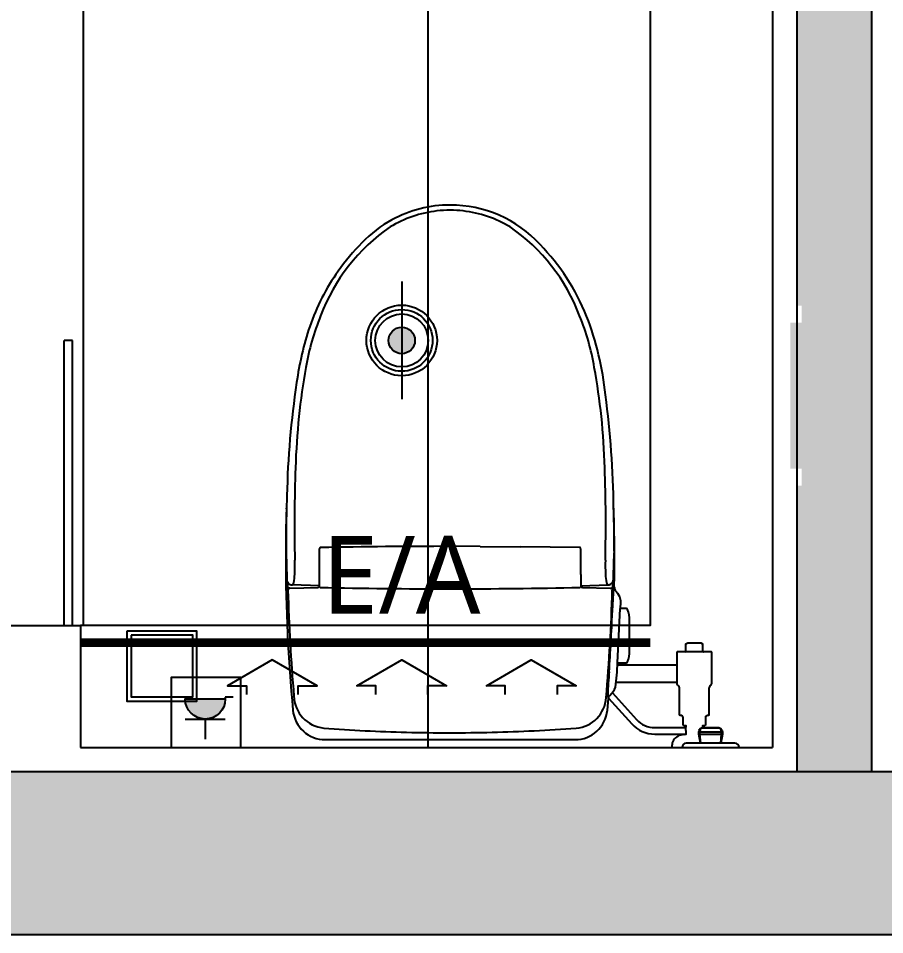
# Model space of a CAD drawing. Header units: millimetres. Extents: x -108767 to 78913, y -380878 to 1470.
# Drawn here: x 15318 to 16382, y -193780 to -192655 of the extents above; entities that cross this region are included whole.
import ezdxf
from ezdxf.enums import TextEntityAlignment as Align

# ---------------------------------------------------------------- set-up
doc = ezdxf.new("R2010")
doc.units = ezdxf.units.MM
doc.header["$LTSCALE"] = 10
doc.linetypes.add('DASH', pattern=[0.35, 0.25, -0.1])
doc.linetypes.add('DOTE', pattern=[2.4200000000000004, 2, -0.2, 0.02, -0.2])
for name, color, linetype in [('NW-01-wall(原有墙体)', 255, 'Continuous'), ('NW-01wall(新墙体)', 140, 'Continuous'), ('NW-02-厨卫具', 44, 'Continuous'), ('NW-02-玻璃隔断', 145, 'Continuous'), ('NW-03-地面铺装', 8, 'Continuous'), ('NW-04-light(天花灯具)', 1, 'Continuous'), ('NW-04-天花造型粗线', 163, 'Continuous'), ('NW-完成面（用于平面）', 43, 'Continuous'), ('NW-强弱电插座', 223, 'Continuous'), ('NW-强电插座', 223, 'Continuous'), ('NW-暖通风口', 33, 'Continuous'), ('PM-26地漏', 4, 'Continuous'), ('平面图', 7, 'Continuous')]:
    doc.layers.add(name, color=color, linetype=linetype)
doc.styles.add('黑体', font='', dxfattribs={"width": 0.8, "height": 3})
doc.styles.get('黑体').set_extended_font_data('Microsoft YaHei')

# ---------------------------------------------------------------- blocks, each defined once
blk = doc.blocks.new('2.7_D-001')
at = {"layer": 'NW-02-厨卫具', "color": 8}
for points in [[(-35.49999999999909, 0, 0.4142135623730951), (-34.99999999999909, -0.5), (-28.99999999999909, -0.5, 0.4142135623730951), (-28.49999999999909, 0)], [(-28.71844254507323, -1.598030036086129, 0.0771498747419524), (-27.97744837489699, -1.367126658333291, 0.2861270917615508), (-27.24999999999909, -0.1999999999970896), (-27.24999999999909, 0)], [(-33.24999999999818, -0.5), (-33.34999999999764, -1.624999999996362), (-33.34999999999764, -1.874999999996362), (-33.29645073669053, -2.156133632364799, 0.3600995489221672), (-33.00174916676315, -2.399999999994179), (-30.99825083323503, -2.399999999994179, 0.3600995489221673), (-30.70354926330856, -2.156133632364799), (-30.65000000000055, -1.874999999996362), (-30.65000000000055, -1.624999999996362), (-30.75000000000091, -0.5)], [(-31.06036840749948, -2.399999999994179), (-31.05099339999924, -2.69999999999709), (-31.29999999999927, -2.69999999999709), (-31.42499999999927, -2.772168799998326), (-31.42500000000018, -3.75, -0.4142135623730951), (-31.62499999999909, -3.94999999999709), (-31.74999999999909, -3.94999999999709, 0.4142135623730951), (-31.84999999999945, -4.049999999999272), (-31.84999999999945, -7.259999999998399, -0.2072104021534238), (-32.00789473622626, -7.624642351671355, 0.2072104021534238), (-32.14999999999964, -7.952820399998018), (-32.14999999999964, -11.5), (-32.14999999999964, -11.64999999999782, 0.4142135623730951), (-32.04999999999927, -11.75), (-27.94999999999982, -11.75, 0.4142135623730951), (-27.84999999999945, -11.64999999999782), (-27.84999999999945, -11.5), (-27.84999999999945, -10.34051989999716), (-27.84999999999945, -7.952820399998018, 0.1527303655122298), (-27.93019084442676, -7.69641995449274, 0.0528087802495953), (-27.99210526247407, -7.624642275917722, -0.2072104021534238), (-28.14999999999964, -7.259999999998399), (-28.14999999999964, -4.049999999999272, 0.4142135623730951), (-28.24999999999909, -3.94999999999709), (-28.37499999999909, -3.94999999999709, -0.4142135623730951), (-28.57499999999982, -3.75), (-28.57499999999982, -2.772168799998326), (-28.69999999999982, -2.69999999999709), (-28.94900659999894, -2.69999999999709), (-28.93338159999894, -2.200000400000135), (-28.96999999999935, -2.000000399999408), (-28.96999999999935, -1.5980141), (-28.71844259999943, -1.598030099998141), (-28.74499999999989, -1.599999999998545)], [(-19.45866076035145, -6.061686457993346), (-22.32460158279446, -2.881211570394953, 0.212455493731033), (-25.1475681829188, -1.624999999996362), (-28.96999999999935, -1.624999999996362)], [(-19.94426989523254, -6.717850159384398), (-22.91891034071523, -3.41674597662859, 0.212455493731033), (-25.1475681829188, -2.424999999999272), (-28.94041284312425, -2.424999999999272)], [(-19.53604145009467, -9.2908680269029, 0.0081742221658124), (-19.36456168781388, -6.495461783244536)], [(-19.36456177210766, -6.495461244317994, 0.1047254413941555), (-19.44793144013056, -5.99209958872234)], [(-28.87499999999909, -11.75, 0.4142135623730951), (-28.97499999999945, -11.84999999999854), (-28.97499999999945, -12.72009619999881), (-29.19999999999982, -12.84999999999854), (-30.79999999999927, -12.84999999999854), (-31.02499999999964, -12.72009619999881), (-31.02499999999964, -11.84999999999854, 0.4142135623730951), (-31.12499999999909, -11.75)], [(-16.04999999999927, -20.43464309999763), (-16.05000000000018, -19.83894339999824, 0.4091108014278336), (-16.24650949999977, -19.63897390000056), (-19.67386567772246, -19.57914917799644, -0.415020074883346), (-19.92277311281669, -19.32422860097722)], [(-19.07424556364549, -22.99000806148615, 0.0171554505470332), (-19.09205574095631, -21.26482065507298, 0.0498504596823256), (-19.22050451611904, -20.22830772973975, 0.0963651724576642), (-19.31448162141987, -20.0083411809901, 0.260874225694435), (-19.4005107722287, -19.96135975306242)], [(15.97146485038866, -19.64083348602799, 0.0099527806944352), (-15.97146465038804, -19.64083348602799)], [(19.68327170000066, -19.5789850000001), (16.24650951871263, -19.63897386096869, 0.4091108014278336), (16.0500002000008, -19.83894339999824), (16.0500002000008, -21.25259000000005)], [(16.0500002000008, -19.84199819999776), (19.40051077223052, -19.96135975306242, 0.260874225694435), (19.31448158711282, -20.00834122357264, 0.0963651724576642), (19.22050448969912, -20.22830769464781, 0.0498504596823256), (19.09205571806979, -21.26482059701084, 0.0171554505470331), (19.07424556364731, -22.99000806148615)], [(-16.04999999999927, -21.25820249999742), (-16.04999997837785, -24.39008123691383, 0.4227508324343404), (-15.88539782087992, -24.54907758742775)], [(-19.07424557308605, -22.99000834482285, 0.0144964067320941), (-19.00173709785122, -34.35001970342637)], [(19.00173709785213, -34.35001970342637, 0.0144964067320939), (19.07424557308786, -22.99000834482285)], [(4.476476533454843e-06, -24.7014559175368, 0.0046302170617113), (15.88539373535787, -24.54907779114728)], [(15.88539778594895, -24.54907766011456, 0.4238357862992034), (16.05155181622922, -24.3868009991711)], [(-19.00173700954201, -34.35002127085681, 0.0162594625729791), (-18.58886715094104, -40.6372565863785, 0.0199905917396688), (-17.71275843810599, -46.67228984134636)], [(17.7127584381069, -46.67228984134636, 0.0199905917396687), (18.58886705731675, -40.63725643628641, 0.0162594625729792), (19.00173700954292, -34.35002127085681)], [(-17.71275825659995, -46.67229059885722, 0.0573236977984779), (-15.90575379063557, -53.02282467820623)], [(-15.90575412079852, -53.02282495949839, 0.1538148085233711), (-7.366780922512589, -63.93599232450288, 0.1080593593607793), (-1.611436460093501, -65.89962611737064, 0.028184665821857), (-5.03732735523954e-08, -65.9908573254288, 0.028184665821857), (1.611436296719148, -65.89962610923249, 0.1080593593607793), (7.366780872126583, -63.93599232449196, 0.153814808523426), (15.90575379063648, -53.02282467820623, 0.0573236977984777), (17.71275825660086, -46.67229059885722)]]:
    blk.add_lwpolyline(points, format="xyb", dxfattribs=at)
for points in [[(-33.86857519999921, -0.5), (-30.13142479999988, -0.5)], [(-30.65000000000055, -1.624999999996362), (-33.34999999999764, -1.624999999996362)], [(-33.34999999999764, -1.874999999996362), (-30.65000000000055, -1.874999999996362)], [(-27.84999999999945, -7.953701499995077), (-20.39878469999985, -7.953701499995077)], [(-27.84999999999945, -10.08294439999736), (-20.57136189999983, -10.08294439999736)], [(-16.04999989999942, -19.84199819999776), (-19.40049529999942, -19.9613591999987)], [(-16.04999999999927, -21.25075849999848), (-16.04999999999927, -20.43544660000043)], [(16.05000000000018, -21.25628239999787), (16.05000000000018, -24.40989229999832)], [(-15.88539709999986, -24.54907769999772), (-8.699999299999945, -24.65523009999742)], [(-3.699999999999818, -24.69306359999973), (-8.699999999999818, -24.65523009999742)], [(-3.699999299999945, -24.69306370000049), (7.000007826718502e-07, -24.70145589999811)]]:
    blk.add_lwpolyline(points, dxfattribs=at)
blk.add_lwpolyline([(-30.58806568441105, -2.074844843155006, -0.3600995489221673), (-30.98100111097938, -2.399999999994179), (-33.0189988890188, -2.399999999994179, -0.3600995489221672), (-33.41193431558713, -2.074844843155006), (-33.449999999998, -1.874999999996362), (-33.449999999998, -1.624999999996362), (-33.24999999999818, -0.5), (-30.75000000000091, -0.5), (-30.55000000000109, -1.624999999996362), (-30.55000000000109, -1.874999999996362)], format="xyb", close=True, dxfattribs=at)
at = {"layer": 'NW-02-厨卫具'}
for points in [[(19.31961794225026, -4.575097307471879, 0.3869812928009221), (15.33722570000009, -0.9499999999970896), (-15.33722569999918, -0.9499999999970896, 0.3869812928009221), (-19.31961789999968, -4.575097399996594), (-19.44793132350333, -5.992099565330136, -0.1313731112971964), (-19.60479336108438, -6.39405280552819, 0.1487781943691417), (-20.33364342312689, -7.408043190782337, 0.0210367677305681), (-20.58494817152405, -10.37447411178073)], [(-5.17311204600901, -1.858137329676538, 0.0125757645129628), (-15.49579480808734, -2.364484438727231)], [(5.368951983821717, -1.862964222626033, 0.0123026480430111), (-5.17311409620288, -1.858137421899301)], [(15.52397175981423, -2.366611190602271, 0.0123802702919128), (5.368951248684425, -1.862964035568439)], [(-15.49579444121537, -2.364484338129841, 0.3675714763490061), (-19.17542416836204, -6.108501799386431, 0.0154281411945418), (-19.9227732308409, -19.32423016407847)], [(19.19284645614152, -6.309905912305112, 0.3750411204369356), (15.52397111281334, -2.366611209108669)], [(20.19997548198899, -23.36900139012141, 0.0236568999252552), (19.3196179984634, -4.575098078177689)], [(19.99573575928025, -20.33339222883296, 0.0149531798810855), (19.94316349176643, -19.38346391397135, 0.09461188958037), (19.92187964721234, -19.32452915485919, 0.0152526463185298), (19.19284662952759, -6.309907493006904)], [(-19.53604140506832, -9.290867423114832, 0.009260658842525), (-19.92065315871969, -16.58232922765819)], [(-20.57713249999961, -10.375), (-21.62695530348992, -10.375, 0.3178372962848428), (-21.81551708561983, -10.50833337613949, 0.0851642303862271), (-22.04999999999927, -11.875), (-22.04999999999927, -15.57499999999709, 0.0851642303862271), (-21.81551712185319, -16.94166662837597, 0.3178372962848428), (-21.62695529999928, -17.07499999999709), (-20.89308889999938, -17.07499999999709)], [(-20.0620683476036, -19.53154637272019, 0.0108806679200379), (-19.92065313221156, -16.58232774403223)], [(-20.16887145305282, -19.6913818630419, 0.1163763111850959), (-20.28651436392192, -19.29247382233007, -0.0976318051941557), (-20.80577459144934, -18.54558369436927, -0.1034855915654179), (-20.93326759999945, -17.8589452999986), (-20.91058889999931, -17.07446169999821)], [(-20.06206509999993, -19.53150029999961), (-20.16887149121158, -19.69138162223317, 0.0045972863610378), (-20.19995056992866, -23.36900166139458, 0.0074789058246171), (-20.10601640215737, -29.35105421658955)], [(-19.40047279999908, -19.96135829999912), (-19.40040210374173, -19.96135563761709, 0.2326136664529067), (-19.94873923603791, -20.2464138136711, 0.140453434102666), (-20.06438032170445, -20.58871024985638, 0.0198441747309746), (-20.0892978168722, -21.09931542367849)], [(-19.92264933816114, -19.31931803535917, 0.0657487128561629), (-19.93889526335988, -19.35461634976309, 0.0178257223653612), (-19.99556885558013, -20.32547331371461)], [(20.15803509154193, -26.25022917799652, 0.0064592566848872), (20.15400310000132, -23.89251339999828), (20.08194096914576, -20.84285785185421, 0.020454886412896), (20.05732509120207, -20.53002546221251, 0.1258967893298337), (19.9444301040985, -20.24035694157647, 0.1407595300822693), (19.65561715148669, -20.01577678564354, 0.0806209926024888), (19.40051071681683, -19.96135983389831)], [(19.67768007494305, -19.57908267267339, 0.4147877357175811), (19.92187973615182, -19.32452923724486)], [(20.11482021794927, -29.31218618912681, 0.008749903532595), (20.19997540971872, -23.36899986689605)], [(-20.15701812407769, -24.10034829924916, 0.0059423488141764), (-20.15803509630678, -26.25022883567726)], [(-20.15701806464494, -24.10034800124049, 0.0141696576138013), (-20.15792095293273, -23.89466367657587)], [(-20.15803510214664, -26.25022911213091, 0.0060470505144595), (-20.09517759565824, -29.3989038610307, 0.02887555783532), (-19.09624302576685, -43.29174108750885)], [(20.05083161354924, -30.93462865181209, 0.0059987249579502), (20.15803512457751, -26.25023038670406)], [(18.86460479625021, -44.80605973415732, 0.0317923914210004), (20.05083142932472, -30.93463078839341)], [(-19.09624308182174, -43.29174060258811, 0.06409887849694901), (-16.77048165705492, -52.9908674424878)], [(-16.77048171893057, -52.99086717331738, 0.0951618061972859), (-11.04865249690829, -61.78240049625674, 0.210027655881076), (1.144508132711053e-07, -66.62999999533349, 0.1248968430988456), (7.148652922258407, -64.81161643357336, 0.0761605279930289), (10.837712156218, -61.9993017770139, 0.0411084672396912), (13.76575372052594, -58.48930761695374, 0.0688383147495552), (17.25330854352069, -51.71818040570724, 0.0434703453205701), (18.86460498036104, -44.80605913723775)]]:
    blk.add_lwpolyline(points, format="xyb", dxfattribs=at)
for points in [[(-20.57710999999927, -10.37500059999729), (-20.89308889999938, -17.07500059999802)], [(-20.08929779999926, -21.09931569999753), (-20.15792099999999, -23.8946638999987)], [(-20.09517749999941, -29.39890419999938), (-20.1060164999999, -29.35105259999909)], [(20.11482030000025, -29.31218570000055), (20.09880060000069, -29.38290929999857)], [(18.86460500000067, -44.80605889999788), (18.85923260000072, -44.8390115000002)]]:
    blk.add_lwpolyline(points, dxfattribs=at)
blk = doc.blocks.new('*U247')
at = {"color": 250}
blk.add_line((-288.066730623022, 0), (372.0154495277835, 0), dxfattribs=at)
at = {"const_width": 10}
blk.add_lwpolyline([(-288.066730623022, -20), (372.0154495277835, -20)], dxfattribs=at)
at = {"color": 250}
for points in [[(-120, -80.00000000000728), (-120, -70.00000000000728), (-98.03847577288981, -70.00000000001454), (-150, -39.99999999999818), (-201.9615242271102, -70.00000000000728), (-180, -70.00000000000728), (-180, -80.00000000000728)], [(30, -80.00000000000728), (30, -70.00000000000728), (51.9615242271102, -70.00000000001454), (0, -39.99999999999818), (-51.9615242271102, -70.00000000000728), (-30, -70.00000000000728), (-30, -80.00000000000728)], [(120, -80.00000000000728), (120, -70.00000000000728), (98.03847577288981, -70.00000000001454), (150, -39.99999999999818), (201.9615242271102, -70.00000000000728), (180, -70.00000000000728), (180, -80.00000000000728)]]:
    blk.add_lwpolyline(points, dxfattribs=at)
at = {"color": 250, "style": '黑体'}
blk.add_attdef('侧回风口', text='', height=90, dxfattribs=at).set_placement((6.591568880132399, -154.5242041489983), align=Align.MIDDLE)
blk = doc.blocks.new('防水筒灯')
h = blk.add_hatch(color=250)
h.paths.add_polyline_path([(0, 0), (0, 30, 0.4142135623730951), (-30, 0)])
h.paths.add_polyline_path([(0, -30), (0, 0), (-30, 0, 0.4142135623730951)])
h.paths.add_polyline_path([(30, 0), (0, 0), (0, -30, 0.4142135623730951)])
h.paths.add_polyline_path([(30, 0, 0.4142135623730951), (0, 30), (0, 0)])
at = {"color": 250, "linetype": 'DOTE', "ltscale": 25}
blk.add_line((0, 133.3333333333339), (0, -133.3333333333321), dxfattribs=at)
blk.add_lwpolyline([(-133.3333333333721, 0, 0, 0, 0), (133.3333333333139, 0, 40, 40, 0)], format="xyseb", dxfattribs=at)
for radius in [80, 30]:
    blk.add_circle((0, 0), radius)
at = {"color": 250}
for radius in [70, 60]:
    blk.add_circle((0, 0), radius, dxfattribs=at)
blk = doc.blocks.new('*U242')
at = {"layer": 'NW-04-light(天花灯具)', "color": 1, "linetype": 'DASH', "ltscale": 15, "xscale": 0.0144, "yscale": 0.0144, "zscale": 0.0144}
blk.add_blockref('防水筒灯', (150846.4558274455, -14076.75865349451), dxfattribs=at)
blk = doc.blocks.new('_LINKPT1')
blk.add_line((0, 0), (0, 0))
blk = doc.blocks.new('单相二三极安全插座')
at = {"linetype": 'Continuous'}
for p, q in [((-33.27830055356026, 49.91745081543922), (-23.77021466195583, 49.91745081543922)), ((-23.77021466195583, 49.91745081543922), (-23.77021466195583, 47.54042932391167)), ((-23.77021466195583, 47.54042932391167), (23.77021464705467, 47.54042932391167)), ((23.77021464705467, 49.91745081543922), (23.77021464705467, 47.54042932391167)), ((23.77021464705467, 49.91745081543922), (33.2783005386591, 49.91745081543922)), ((23.77021464705467, 23.77021464705467), (-23.77021466195583, 23.77021464705467)), ((-1.49011612e-08, 23.77021464705467), (-1.49011612e-08, 0))]:
    blk.add_line(p, q, dxfattribs=at)
blk.add_arc((-1.49011612e-08, 47.54042932391167), 23.77021466615768, 180, 0, dxfattribs=at)
for points in [[(20.58561006188392, 35.65532255172729), (-20.58560945093632, 35.65532144904137), (23.77021464705467, 47.54042997956275), (-23.77021466195583, 47.5404286980629)], [(11.88510788977146, 26.95481988787651), (-11.88510678708553, 26.95481926202774), (20.58561006188392, 35.65532255172729), (-20.58560945093632, 35.65532144904137)], [(6.258487701e-07, 23.77021464705467), (6.258487701e-07, 23.77021464705467), (11.88510788977146, 26.95481988787651), (-11.88510678708553, 26.95481926202774)]]:
    blk.add_solid(points, dxfattribs=at)
at = {"linetype": 'Continuous', "xscale": 0.0950808586651788, "yscale": 0.0950808586651788, "zscale": 0.0950808586651788}
blk.add_blockref('_LINKPT1', (0.023770198225975, 0), dxfattribs=at)
blk = doc.blocks.new('*U125')
at = {"layer": 'NW-强电插座', "elevation": -1.160678399999937e-10}
blk.add_lwpolyline([(182.9030128115897, 2064.707412780167), (268.9030128115896, 2064.707412780167), (268.9030128115896, 1978.707412780167), (182.9030128115897, 1978.707412780167), (182.9030128115897, 2064.707412780167)], dxfattribs=at)
at = {"layer": 'NW-强电插座', "xscale": 1.03544, "yscale": 1.03544, "zscale": 1.03544}
blk.add_blockref('单相二三极安全插座', (226.7824702539066, 1989.080311705994), dxfattribs=at)
blk = doc.blocks.new('gsdgsdfdsfgsd')
at = {"layer": 'NW-03-地面铺装', "color": 250}
for p, q in [((15397.51093389647, -191478.4724404311), (15397.51093389647, -193400.4724403796)), ((15820.84426721387, -191623.4724403842), (15820.84426723378, -193550.4724403794))]:
    blk.add_line(p, q, dxfattribs=at)

msp = doc.modelspace()

# ---------------------------------------------------------------- hatches: boundary and pattern name
at = {"layer": 'NW-01-wall(原有墙体)'}
h = msp.add_hatch(color=250, dxfattribs=at)
h.dxf.hatch_style = 1
h.paths.add_polyline_path([(21693.87885100179, -189875.4724403794), (22074.87885100179, -189875.4724403794), (22074.87885100179, -183979.4724403794), (6048.878851001806, -183979.4724403794), (6048.878851001806, -184329.4724403794), (6562.878851001806, -184329.4724403794), (6562.878851001806, -184179.4724403794), (7027.572133427107, -184179.4724403794), (7027.572133427107, -184079.4724403794), (7657.572133427107, -184079.4724403794), (7657.572133427107, -184179.4724403794), (21874.87885100179, -184179.4724403794), (21874.87885100179, -189675.4724403794), (19945.87885100179, -189675.4724403794), (19945.87885100179, -189567.4724403794), (19231.87885100179, -189567.4724403794), (19231.87885100179, -189873.4724403794), (19656.87885100179, -189873.4724403794), (19656.87885100179, -190430.4724403794), (19856.87885100179, -190430.4724403794), (19856.87885100179, -189890.4724403794), (21469.87885100179, -189890.4724403794), (21469.87885100179, -191453.4724403794), (19856.87885100179, -191453.4724403794), (19856.87885100179, -191296.4724403794), (19656.87885100179, -191296.4724403794), (19656.87885100179, -191673.4724403794), (21493.87885100179, -191673.4724403794), (21493.87885100179, -193580.4724403794), (6559.878851001806, -193580.4724403794), (6559.878851001806, -193780.4724403794), (21693.87885100179, -193780.4724403794)])
h.paths.add_polyline_path([(6559.878851001806, -193462.1134659722), (6285.878850981448, -193560.4724403268), (6559.878851001806, -193560.4724403359)], flags=17)
h.paths.add_polyline_path([(6559.878851001806, -193462.1134659722), (6559.878851001806, -193433.4724403794), (6285.8788509859, -193433.4724403794), (6285.878850981448, -193560.4724403268)], flags=17)
at = {"layer": '平面图'}
h = msp.add_hatch(dxfattribs=at)
h.set_pattern_fill('14砌块砖隔墙', color=250, scale=184.4591890278201, style=0, pattern_type=2)
h.set_pattern_definition([(0, (282.4154607630832, -56.26005265348512), (92.22959451391003, 184.4591890278201), [0, -184.4591890278201]), (0, (174.5068351818085, -81.16204317224083), (92.22959451391003, 184.4591890278201), [0, -184.4591890278201]), (0, (234.45607161585, -83.00663506251902), (92.22959451391003, 184.4591890278201), [0, -184.4591890278201]), (0, (299.9390837207261, -28.59117429931211), (92.22959451391003, 184.4591890278201), [0, -184.4591890278201]), (0, (223.3885202741808, -92.22959451391003), (92.22959451391003, 184.4591890278201), [0, -184.4591890278201]), (0, (318.3850026235082, 87.61811478821453), (92.22959451391003, 184.4591890278201), [0, -184.4591890278201]), (0, (262.124949970023, 72.86137966598892), (92.22959451391003, 184.4591890278201), [0, -184.4591890278201]), (0, (291.6384202144742, 49.80398103751142), (92.22959451391003, 184.4591890278201), [0, -184.4591890278201]), (0, (141.3041811568009, 46.11479725695501), (92.22959451391003, 184.4591890278201), [0, -184.4591890278201]), (0, (231.6891837804327, 37.81413375070311), (92.22959451391003, 184.4591890278201), [0, -184.4591890278201]), (0, (196.6419378651469, -9.222959451391004), (92.22959451391003, 184.4591890278201), [0, -184.4591890278201]), (0, (198.4865297554251, -78.39515533682352), (92.22959451391003, 184.4591890278201), [0, -184.4591890278201]), (0, (267.6587256408576, -85.77352289793633), (92.22959451391003, 184.4591890278201), [0, -184.4591890278201]), (0, (318.3850026235082, -4.611479725695502), (92.22959451391003, 184.4591890278201), [0, -184.4591890278201]), (0, (145.9156608824964, -33.20265402500761), (92.22959451391003, 184.4591890278201), [0, -184.4591890278201]), (0, (161.5946919498611, -1.844591890278201), (92.22959451391003, 184.4591890278201), [0, -184.4591890278201]), (0, (233.5337756707109, -14.7567351222256), (92.22959451391003, 184.4591890278201), [0, -184.4591890278201]), (0, (207.7094892068161, -41.50331753125951), (92.22959451391003, 184.4591890278201), [0, -184.4591890278201]), (0, (192.9527540845905, 19.36821484792111), (92.22959451391003, 184.4591890278201), [0, -184.4591890278201]), (0, (216.010152713068, 88.54041073335362), (92.22959451391003, 184.4591890278201), [0, -184.4591890278201]), (0, (153.2940284436092, -71.93908372084982), (92.22959451391003, 184.4591890278201), [0, -184.4591890278201]), (0, (254.7465824089102, 50.72627698265052), (92.22959451391003, 184.4591890278201), [0, -184.4591890278201]), (0, (168.9730595109739, 53.49316481806781), (92.22959451391003, 184.4591890278201), [0, -184.4591890278201]), (0, (154.2163243887483, 77.47285939168442), (92.22959451391003, 184.4591890278201), [0, -184.4591890278201]), (130.601294, (307.0539384181694, 29.86482072934384), (-461.1479682760013, 553.3775704365573), [8.098236147620883, -3393.161091575909]), (18.4349488, (293.8782823225526, 33.37832926745393), (461.1479726187914, 184.4591882501982), [8.333017648007383, -1158.289323951594]), (90, (293.8782823225526, 25.47293597900218), (92.22959451391004, 184.4591890278201), [7.905393288451749, -361.012973699637]), (161.565051, (301.7836756110044, 22.83780365312367), (-461.1479766413968, 184.45917586044), [8.333017648007383, -1158.289323951594]), (53.1301023, (301.7836756110044, 22.83780365312367), (92.22959468826092, 184.4591889406446), [8.783771345275216, -913.5121645708657]), (135, (308.8106926872245, -71.14852852851439), (-92.22960609805676, 184.4591769793808), [7.453276437777, -514.2760926525319]), (45, (298.2701670728943, -71.14852852851439), (92.22959435914586, 184.4591887182917), [7.453276437777, -514.2760926525319]), (135, (303.5404298800594, -76.41880424782275), (-92.22960609805676, 184.4591769793808), [7.453276437777, -514.2760926525319]), (45, (303.5404298800594, -76.41880424782275), (92.22959435914586, 184.4591887182917), [7.453276437777, -514.2760926525319]), (116.565051, (220.0946140897921, 52.7026262270594), (-1.370850136934264e-05, 368.9183702188724), [9.82055373067631, -196.4110746135262]), (180, (215.7027330286342, 61.48639572774272), (-92.22959451391002, 184.4591890278201), [10.54052561433026, -173.9186560351222]), (63.43494880000001, (200.7703189747785, 52.7026262270594), (1.475911396484137e-07, 368.9183776432116), [9.820553730676322, -196.4110746135264]), (116.565051, (205.1622000359364, 43.91885488178418), (-1.370850136934264e-05, 368.9183702188724), [9.82055373067631, -196.4110746135262]), (0, (205.1622000359364, 43.91885488178418), (92.22959451391003, 184.4591890278201), [10.54052561433026, -173.9186560351222]), (63.43494880000001, (215.7027330286342, 43.91885488178418), (1.475911396484137e-07, 368.9183776432116), [9.820553730676322, -196.4110746135264]), (107.102728, (289.486395727619, -9.662138334547338), (-276.6887735966299, 922.2959486839743), [11.94722061281587, -5005.885198817493]), (143.972626, (285.9728871895089, 1.756754269055043), (-1752.362276034982, 1291.214323541539), [11.94722061281587, -2496.968888572081]), (180, (276.3107396320022, 8.783771345275216), (-92.22959451391002, 184.4591890278201), [11.41890182656183, -173.0402798228907]), (36.02737329999999, (255.2296902479335, 1.756754269055043), (1752.36228530052, 1291.214311083123), [11.94722061281585, -2496.968888572078]), (71.5650511, (251.7161817098234, -8.783762122315764), (276.6887853510409, 922.2959447177718), [11.11068896761525, -1155.511645253619]), (107.102728, (255.2296902479335, -20.20267132724516), (-276.6887735966299, 922.2959486839743), [11.94722061281587, -5005.885198817493]), (143.972626, (264.8918378054403, -27.22968102509777), (-1752.362276034982, 1291.214323541539), [11.94722061281587, -2496.968888572081]), (0, (264.8918378054403, -27.22968102509777), (92.22959451391003, 184.4591890278201), [11.41890182656183, -173.0402798228907]), (36.02737329999999, (276.3107396320022, -27.22968102509777), (1752.36228530052, 1291.214311083123), [11.94722061281585, -2496.968888572078]), (71.5650511, (285.9728871895089, -20.20267132724516), (276.6887853510409, 922.2959447177718), [11.11068896761525, -1155.511645253619]), (150.255118, (291.2431499966741, 76.41880609241464), (-276.6887841966021, 184.4591867420692), [7.081701847399358, -1480.075815227898]), (90, (285.0945109772774, 72.90529939889645), (92.22959451391004, 184.4591890278201), [7.027017076220172, -361.8913499118686]), (29.7448813, (285.0945109772774, 72.90529939889645), (276.6887837046747, 184.4591881663407), [7.081701847399358, -1480.075815227898]), (116.565051, (248.2026731717133, -54.45938049611444), (-1.370850136934264e-05, 368.9183702188724), [9.82055373067631, -196.4110746135262]), (168.690067, (243.8107884213717, -45.67559992787977), (-830.0663521453927, 184.4591845800347), [8.95772373889601, -1872.164112017323]), (41.18592510000001, (227.9999999998763, -50.06748098903765), (2305.739855818613, 2029.051067636996), [9.337276189199105, -3912.318712206873]), (90, (227.9999999998763, -58.85126155727232), (92.22959451391004, 184.4591890278201), [8.783771345275216, -360.1345974874054]), (138.814074, (235.0270170760965, -64.99989504289336), (-2305.739828805043, 2029.051098302685), [9.337276189199105, -3912.318712206873]), (16.6992442, (235.0270170760965, -64.99989504289336), (3043.576613728374, 922.2959407793884), [9.170526926909845, -3842.45036734205]), (60.9453959, (243.8107884213717, -62.36476640619863), (92.22959486636461, 184.4591884711634), [9.043445613221019, -3789.203640000523]), (109.983106, (170.9054908670672, 22.83780365312367), (-461.1479750419587, 1291.214321800098), [10.28114094731121, -4307.797737809001]), (155.556045, (167.3919860181408, 32.49995305522235), (-1198.984734370635, 553.3775560952809), [10.61347000063131, -4447.044135014218]), (24.4439547, (148.0676909031272, 32.49995305522235), (1198.984730398436, 553.3775649307025), [10.61347000063131, -4447.044135014218]), (70.01689340000001, (144.554186054201, 22.83780365312367), (461.1479746952408, 1291.21432201398), [10.28114094731123, -4307.797737809007]), (109.983106, (148.0676909031272, 13.17565609561688), (-461.1479750419587, 1291.214321800098), [10.28114094731121, -4307.797737809001]), (160.016893, (157.7298476835935, 9.662147557506792), (-461.1479748630491, 184.4591813601208), [10.28114094731123, -2148.758267995082]), (19.9831065, (157.7298476835935, 9.662147557506792), (461.1479720601238, 184.4591894705926), [10.28114094731123, -2148.758267995082]), (70.01689340000001, (167.3919860181408, 13.17565609561688), (461.1479746952408, 1291.21432201398), [10.28114094731123, -4307.797737809007]), (122.005383, (239.4189018264381, 6.148639019396706), (-92.22960721745078, 184.4591801328237), [8.28659295931286, -1731.897913739653]), (18.4349488, (227.1216237876447, 10.54052561433026), (461.1479726187914, 184.4591882501982), [8.333017648007383, -1158.289323951594]), (90, (227.1216237876447, 2.635130481286619), (92.22959451391004, 184.4591890278201), [7.905393288451749, -361.012973699637]), (161.565051, (235.0270170760965, 0), (-461.1479766413968, 184.45917586044), [8.333017648007383, -1158.289323951594]), (54.46232220000002, (235.0270170760965, 0), (645.6071611980078, 922.295944508024), [7.556084766781655, -3165.999784747338]), (116.565051, (185.8379049209228, -38.64859023002716), (-1.370850136934264e-05, 368.9183702188724), [9.82055373067631, -196.4110746135262]), (180, (181.446023859765, -29.8648096617925), (-92.22959451391002, 184.4591890278201), [9.662147557506792, -174.7970322473538]), (59.0362434, (166.5136098059093, -38.64859023002716), (92.22959481412705, 184.4591881325097), [10.24355000917924, -2140.901597756817]), (120.963756, (171.7838670792987, -47.43235235234293), (-92.22960711799549, 184.4591805570236), [10.24355000917925, -2140.90159775682]), (0, (171.7838670792987, -47.43235235234293), (92.22959451391003, 184.4591890278201), [9.662147557506792, -174.7970322473538]), (63.43494880000001, (181.446023859765, -47.43235235234293), (1.475911396484137e-07, 368.9183776432116), [9.820553730676322, -196.4110746135264])])
h.paths.add_polyline_path([(16274.1776005711, -193228.8140063293), (16274.1776005711, -193580.4724403794), (16366.17760057098, -193580.4724403794), (16366.17760057096, -191693.4724403794), (16274.17760057109, -191693.4724403794), (16274.1776005711, -193007.8651150549), (16280.18127731092, -193007.8654515331), (16280.18010383093, -193028.8204515456), (16266.17760057098, -193028.8196666921), (16266.17760057098, -193207.8594546921), (16280.18010383093, -193207.8586698386), (16280.18127731092, -193228.8136698511)])

# ---------------------------------------------------------------- linework, layer by layer
at = {"layer": 'NW-01-wall(原有墙体)'}
for p, q in [((21493.87885100179, -193580.4724403794), (6559.878851001806, -193580.4724403794)), ((16298.17760057115, -193580.4724403794), (15071.87885100181, -193580.4724403794)), ((21693.87885100179, -193780.4724403794), (6065.878851001806, -193780.4724403794))]:
    msp.add_line(p, q, dxfattribs=at)
at = {"layer": 'NW-01wall(新墙体)'}
for p, q in [((16274.17760057109, -191693.4724403794), (16274.1776005711, -193580.4724403794)), ((16366.17760057096, -191693.4724403794), (16366.17760057098, -193580.4724403794))]:
    msp.add_line(p, q, dxfattribs=at)
at = {"layer": 'NW-02-玻璃隔断', "ltscale": 10}
for p, q in [((15374.1776005711, -193400.4724403794), (15374.1776005711, -193050.4724403794)), ((15384.1776005711, -193050.4724403794), (15374.1776005711, -193050.4724403794)), ((15384.1776005711, -193400.4724403794), (15384.1776005711, -193050.4724403794))]:
    msp.add_line(p, q, dxfattribs=at)
at = {"layer": 'NW-04-天花造型粗线'}
msp.add_lwpolyline([(16094.17760057109, -191623.4724403861), (16094.17760057109, -193400.4724403794), (15394.17760057109, -193400.4724403794)], dxfattribs=at)
at = {"layer": 'NW-完成面（用于平面）'}
for p in [(16244.17760057109, -191623.4724403794), (15394.1776005711, -193550.4724403794)]:
    msp.add_line(p, (16244.1776005711, -193550.4724403794), dxfattribs=at)
msp.add_lwpolyline([(14595.87885100182, -193550.4724403794), (14595.87885100181, -193400.4724403794), (15394.17760057109, -193400.4724403794), (15394.1776005711, -193550.4724403794)], dxfattribs=at)
at = {"layer": 'PM-26地漏', "color": 1}
msp.add_lwpolyline([(15451.1776005711, -193407.4724403794), (15451.1776005711, -193493.4724403794), (15537.1776005711, -193493.4724403794), (15537.1776005711, -193407.4724403794)], close=True, dxfattribs=at)
at = {"layer": 'PM-26地漏', "color": 251}
msp.add_lwpolyline([(15456.1776005711, -193412.4724403794), (15456.1776005711, -193488.4724403794), (15532.1776005711, -193488.4724403794), (15532.1776005711, -193412.4724403794)], close=True, dxfattribs=at)

# ---------------------------------------------------------------- block references
at = {"layer": 'NW-02-厨卫具', "xscale": 10, "yscale": 10, "zscale": 10, "rotation": 180}
msp.add_blockref('2.7_D-001', (15848.23492456351, -193550.398890803), dxfattribs=at)
at = {"layer": 'NW-03-地面铺装'}
msp.add_blockref('gsdgsdfdsfgsd', (0, 0), dxfattribs=at)
at = {"layer": 'NW-04-light(天花灯具)', "xscale": 37.63584, "yscale": 37.63584, "zscale": 37.63584}
msp.add_blockref('*U242', (-5661444.279805156, 336740.1639611553, -6.070763655903202), dxfattribs=at)
at = {"layer": 'NW-强弱电插座', "xscale": -0.9984580498866216, "yscale": 0.9984580498866216, "zscale": 0.9984580498866216}
msp.add_blockref('*U125', (15773.79756445104, -195526.1287850401), dxfattribs=at)
at = {"layer": 'NW-暖通风口', "extrusion": (-0.01744974835122976, -0.01745240643727947, 0.9996954135095484)}
ref = msp.add_blockref('*U247', (147909.5761588548, -125563.5696367936, 3094.464301141404), dxfattribs=dict(at, xscale=-1.060312499951965, yscale=1.060312499951965, zscale=1.060312499951965, rotation=45.00436354469917))
ref.add_attrib('侧回风口', 'E/A', dxfattribs={"layer": '0', "color": 250, "extrusion": (-0.01744974835122974, -0.01745240643727944, 0.9996954135095484), "height": 95.4281249956768, "rotation": 45.00436354462771, "style": '黑体'}).set_placement((147865.1285090328, -125520.0127638408, 3094.464301141399), align=Align.MIDDLE)

doc.saveas('drawing.dxf')
